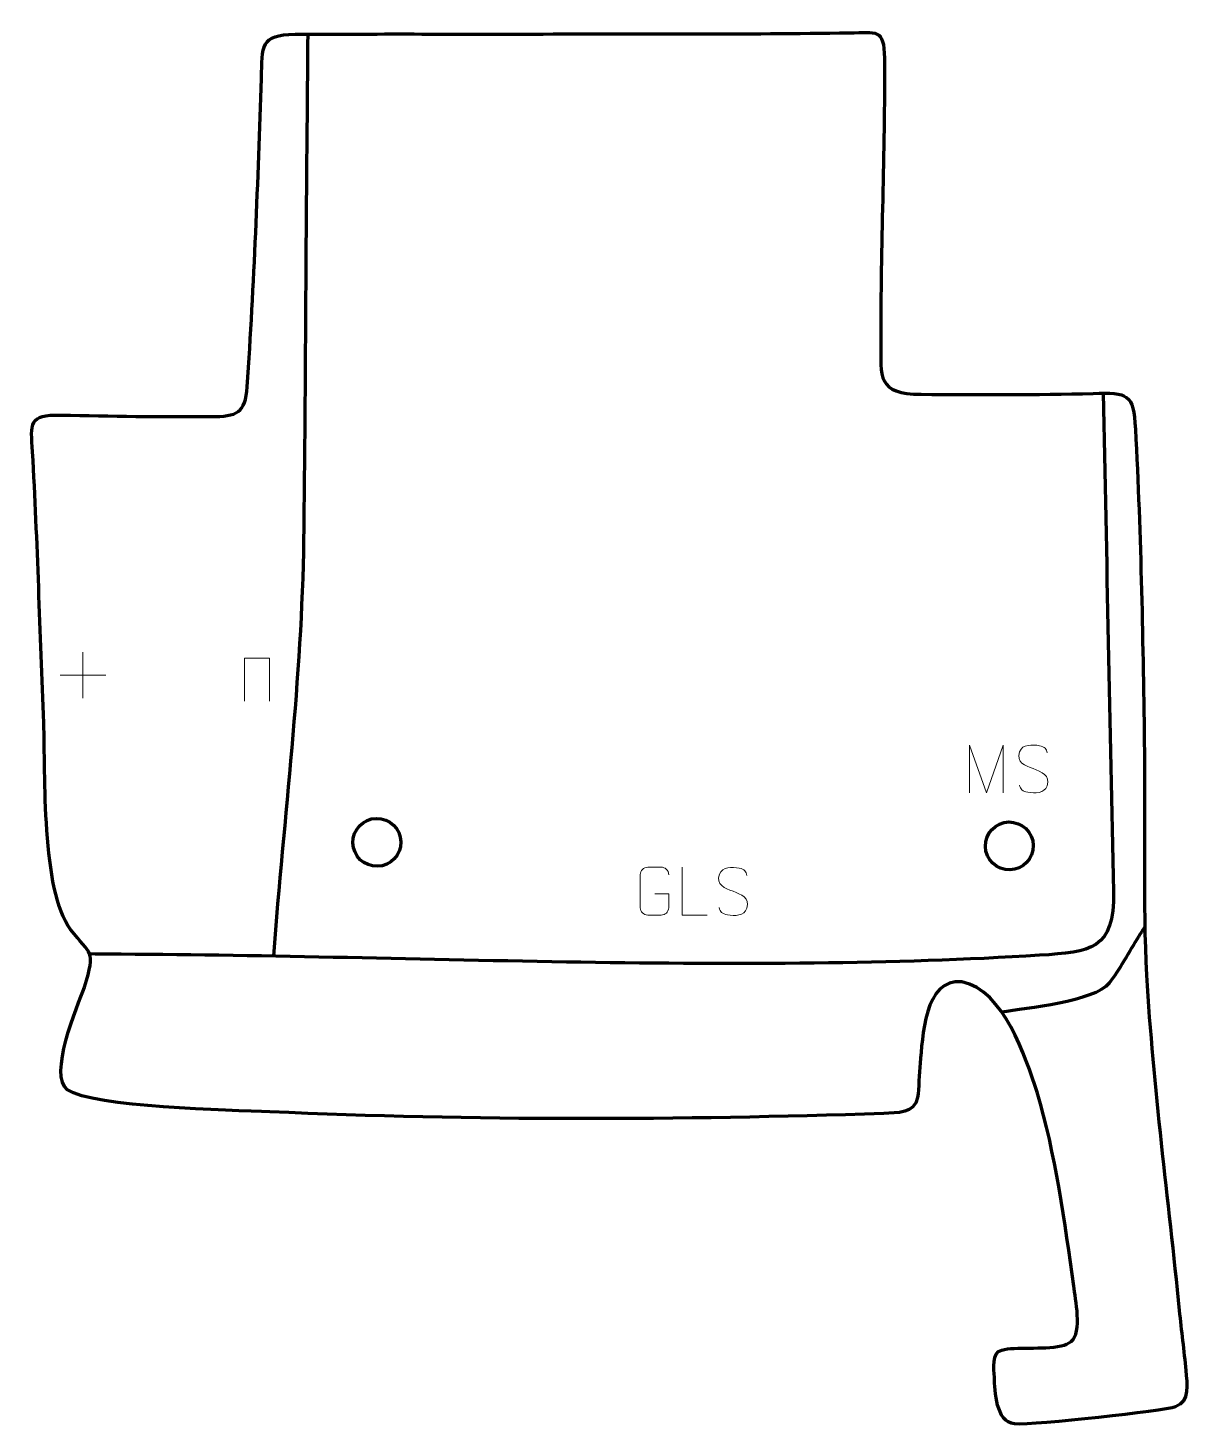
# Model space of a CAD drawing. Header units: millimetres. Extents: x 1079 to 1686, y 111 to 839.
import ezdxf

# ---------------------------------------------------------------- set-up
doc = ezdxf.new("R2010")
doc.units = ezdxf.units.MM
doc.header["$MEASUREMENT"] = 0
doc.layers.add('layer 2', color=7, linetype='Continuous')
doc.layers.add('layer 3', color=7, linetype='Continuous')

msp = doc.modelspace()

# ---------------------------------------------------------------- linework, layer by layer
at = {"layer": 'layer 2', "color": 142, "lineweight": 158}
for points, knots in [([(1225.4501, 836.0479), (1225.2024, 807.1175), (1224.9547, 778.1872), (1224.707, 749.2568), (1224.707, 749.2568), (1224.2033, 690.3995), (1224.076, 631.4986), (1223.2957, 572.6545), (1223.2957, 572.6545), (1222.3354, 500.2635), (1213.0571, 427.5907), (1207.5051, 355.3985)], [0, 0, 0, 0, 0.25, 0.25, 0.25, 0.25, 0.5, 0.5, 0.5, 0.5, 1, 1, 1, 1]), ([(1640.6034, 648.8075), (1642.383, 562.1687), (1643.9199, 475.5427), (1645.9747, 388.9079), (1645.9747, 388.9079), (1646.3216, 358.5652), (1634.3315, 357.3998), (1607.3261, 355.6929), (1607.3261, 355.6929), (1454.9091, 346.0595), (1281.4166, 355.4613), (1128.1225, 356.2031), (1128.1225, 356.2031), (1123.6157, 356.2248), (1119.1093, 356.2944), (1114.6027, 356.3401), (1114.6027, 356.3401), (1114.6027, 356.3401), (1111.5983, 356.3706), (1111.5983, 356.3706)], [0, 0, 0, 0, 0.16666667, 0.16666667, 0.16666667, 0.16666667, 0.33333333, 0.33333333, 0.33333333, 0.33333333, 0.5, 0.5, 0.5, 0.5, 0.66666667, 0.66666667, 0.66666667, 0.66666667, 1, 1, 1, 1]), ([(1587.5704, 326.1799), (1600.3335, 328.2518), (1635.9964, 331.6891), (1643.8124, 341.3539), (1643.8124, 341.3539), (1648.9244, 347.6752), (1654.6473, 358.2788), (1659.1531, 365.5084), (1659.1531, 365.5084), (1660.1941, 367.1542), (1661.2392, 368.7971), (1662.2852, 370.4398)], [0, 0, 0, 0, 0.25, 0.25, 0.25, 0.25, 0.5, 0.5, 0.5, 0.5, 1, 1, 1, 1])]:
    msp.add_open_spline(points, degree=3, knots=knots, dxfattribs=at)
at = {"layer": 'layer 2', "color": 142, "lineweight": 200}
for points in [[(1261.8039, 402.0891), (1268.7059, 402.2381), (1274.1803, 407.954), (1274.0313, 414.8559), (1274.0313, 414.8559), (1273.8824, 421.7578), (1268.1665, 427.2323), (1261.2645, 427.0833), (1261.2645, 427.0833), (1254.3626, 426.9343), (1248.8882, 421.2184), (1249.0371, 414.3165), (1249.0371, 414.3165), (1249.1861, 407.4146), (1254.902, 401.9402), (1261.8039, 402.0891)], [(1591.8566, 400.2141), (1598.7586, 400.3631), (1604.233, 406.079), (1604.084, 412.9809), (1604.084, 412.9809), (1603.9351, 419.8828), (1598.2192, 425.3573), (1591.3172, 425.2083), (1591.3172, 425.2083), (1584.4153, 425.0594), (1578.9409, 419.3434), (1579.0898, 412.4415), (1579.0898, 412.4415), (1579.2388, 405.5396), (1584.9547, 400.0652), (1591.8566, 400.2141)]]:
    msp.add_open_spline(points, degree=3, knots=[0, 0, 0, 0, 0.2, 0.2, 0.2, 0.2, 0.4, 0.4, 0.4, 0.4, 0.6, 0.6, 0.6, 0.6, 1, 1, 1, 1], dxfattribs=at)
at = {"layer": 'layer 3', "color": 242, "lineweight": 158}
msp.add_open_spline([(1524.5058, 676.1485), (1524.2755, 725.3622), (1526.773, 774.3893), (1526.3756, 823.481), (1526.3756, 823.481), (1526.2475, 839.3155), (1522.2232, 836.9751), (1508.1693, 836.774), (1508.1693, 836.774), (1453.3679, 835.9897), (1398.0676, 836.2551), (1343.2209, 836.1455), (1343.2209, 836.1455), (1301.8032, 836.0681), (1260.2826, 836.2985), (1218.8814, 836.0057), (1218.8814, 836.0057), (1200.359, 835.8747), (1201.8753, 829.8988), (1201.3168, 812.9437), (1201.3168, 812.9437), (1199.5471, 759.6718), (1197.5146, 705.3602), (1193.8973, 652.2112), (1193.8973, 652.2112), (1192.95, 638.2946), (1188.5537, 636.751), (1174.8325, 636.628), (1174.8325, 636.628), (1148.7889, 636.4778), (1122.732, 636.8503), (1096.6964, 637.4165), (1096.6964, 637.4165), (1079.4365, 637.7918), (1080.9644, 633.2004), (1081.847, 618.2061), (1081.847, 618.2061), (1084.5422, 571.2854), (1085.7232, 523.8202), (1087.7271, 476.791), (1087.7271, 476.791), (1088.5648, 450.7488), (1086.5149, 389.1756), (1101.6211, 369.2223), (1101.6211, 369.2223), (1112.2164, 355.2272), (1115.0931, 359.3001), (1108.9221, 338.9854), (1108.9221, 338.9854), (1105.2929, 329.2612), (1089.8328, 292.7453), (1100.1494, 285.5198), (1100.1494, 285.5198), (1113.2391, 276.3521), (1185.5578, 274.9491), (1205.6064, 274.0558), (1205.6064, 274.0558), (1311.7645, 269.3084), (1419.8312, 269.6174), (1526.0037, 273.1998), (1526.0037, 273.1998), (1533.1389, 273.5714), (1542.2129, 273.0898), (1543.6718, 281.4889), (1543.6718, 281.4889), (1544.5188, 286.3658), (1544.42, 293.952), (1545.0003, 299.4097), (1545.0003, 299.4097), (1546.2966, 312.4742), (1547.0939, 344.0026), (1566.855, 341.802), (1566.855, 341.802), (1588.8893, 337.4454), (1599.7255, 302.8942), (1606.1803, 284.2427), (1606.1803, 284.2427), (1615.5039, 252.8224), (1620.7318, 215.784), (1625.1551, 183.1613), (1625.1551, 183.1613), (1626.0336, 176.5829), (1629.7567, 159.0561), (1623.8254, 154.3176), (1623.8254, 154.3176), (1622.4407, 153.2112), (1620.6726, 152.4576), (1618.65, 151.9358), (1618.65, 151.9358), (1608.8486, 149.9823), (1594.7109, 151.6931), (1587.671, 149.8273), (1587.671, 149.8273), (1582.2785, 148.3981), (1583.6426, 139.9631), (1583.7974, 135.6968), (1583.7974, 135.6968), (1584.0689, 128.2118), (1584.4407, 112.4332), (1594.3065, 111.2592), (1594.3065, 111.2592), (1605.2578, 110.7019), (1672.2273, 118.0035), (1678.3439, 120.2087), (1678.3439, 120.2087), (1685.9016, 122.9334), (1684.2272, 132.3776), (1683.6538, 139.1299), (1683.6538, 139.1299), (1682.7853, 149.3614), (1681.272, 160.0367), (1680.2544, 170.4046), (1680.2544, 170.4046), (1674.4938, 228.3643), (1666.5981, 287.2033), (1663.1453, 345.2459), (1663.1453, 345.2459), (1661.1879, 383.5534), (1662.5511, 423.0365), (1662.0695, 461.574), (1662.0695, 461.574), (1661.3516, 517.4611), (1660.3535, 574.3257), (1657.3507, 630.112), (1657.3507, 630.112), (1656.3956, 648.7278), (1653.5557, 649.214), (1635.2578, 648.6971), (1635.2578, 648.6971), (1605.7854, 647.8646), (1575.171, 648.0465), (1545.6395, 648.2525), (1545.6395, 648.2525), (1522.442, 648.4142), (1524.5132, 656.9293), (1524.5058, 676.1485)], degree=3, knots=[0, 0, 0, 0, 0.02857143, 0.02857143, 0.02857143, 0.02857143, 0.05714286, 0.05714286, 0.05714286, 0.05714286, 0.08571429, 0.08571429, 0.08571429, 0.08571429, 0.11428571, 0.11428571, 0.11428571, 0.11428571, 0.14285714, 0.14285714, 0.14285714, 0.14285714, 0.17142857, 0.17142857, 0.17142857, 0.17142857, 0.2, 0.2, 0.2, 0.2, 0.22857143, 0.22857143, 0.22857143, 0.22857143, 0.25714286, 0.25714286, 0.25714286, 0.25714286, 0.28571429, 0.28571429, 0.28571429, 0.28571429, 0.31428571, 0.31428571, 0.31428571, 0.31428571, 0.34285714, 0.34285714, 0.34285714, 0.34285714, 0.37142857, 0.37142857, 0.37142857, 0.37142857, 0.4, 0.4, 0.4, 0.4, 0.42857143, 0.42857143, 0.42857143, 0.42857143, 0.45714286, 0.45714286, 0.45714286, 0.45714286, 0.48571429, 0.48571429, 0.48571429, 0.48571429, 0.51428571, 0.51428571, 0.51428571, 0.51428571, 0.54285714, 0.54285714, 0.54285714, 0.54285714, 0.57142857, 0.57142857, 0.57142857, 0.57142857, 0.6, 0.6, 0.6, 0.6, 0.62857143, 0.62857143, 0.62857143, 0.62857143, 0.65714286, 0.65714286, 0.65714286, 0.65714286, 0.68571429, 0.68571429, 0.68571429, 0.68571429, 0.71428571, 0.71428571, 0.71428571, 0.71428571, 0.74285714, 0.74285714, 0.74285714, 0.74285714, 0.77142857, 0.77142857, 0.77142857, 0.77142857, 0.8, 0.8, 0.8, 0.8, 0.82857143, 0.82857143, 0.82857143, 0.82857143, 0.85714286, 0.85714286, 0.85714286, 0.85714286, 0.88571429, 0.88571429, 0.88571429, 0.88571429, 0.91428571, 0.91428571, 0.91428571, 0.91428571, 0.94285714, 0.94285714, 0.94285714, 0.94285714, 1, 1, 1, 1], dxfattribs=at)
at = {"layer": 'layer 3', "color": 250, "lineweight": 9}
for points in [[(1108.17, 513.8462), (1108.17, 513.8462), (1108.17, 489.8683), (1108.17, 489.8683)], [(1096.1811, 501.8572), (1096.1811, 501.8572), (1120.159, 501.8572), (1120.159, 501.8572)]]:
    msp.add_open_spline(points, degree=3, dxfattribs=at)
for points, knots in [([(1192.3726, 488.2635), (1192.3726, 488.2635), (1192.3726, 510.6138), (1192.3726, 510.6138), (1192.3726, 510.6138), (1192.3726, 510.6138), (1205.4909, 510.6138), (1205.4909, 510.6138), (1205.4909, 510.6138), (1205.4909, 510.6138), (1205.4909, 488.2635), (1205.4909, 488.2635)], [0, 0, 0, 0, 0.25, 0.25, 0.25, 0.25, 0.5, 0.5, 0.5, 0.5, 1, 1, 1, 1]), ([(1570.7135, 440.3932), (1570.7135, 440.3932), (1570.7135, 465.3511), (1570.7135, 465.3511), (1570.7135, 465.3511), (1570.7135, 465.3511), (1579.6386, 440.3932), (1579.6386, 440.3932), (1579.6386, 440.3932), (1579.6386, 440.3932), (1588.3985, 465.3506), (1588.3985, 465.3506), (1588.3985, 465.3506), (1588.3985, 465.3506), (1588.3985, 440.3932), (1588.3985, 440.3932)], [0, 0, 0, 0, 0.2, 0.2, 0.2, 0.2, 0.4, 0.4, 0.4, 0.4, 0.6, 0.6, 0.6, 0.6, 1, 1, 1, 1]), ([(1604.1057, 453.0431), (1599.8574, 454.5135), (1594.9493, 456.3093), (1596.9544, 461.8296), (1596.9544, 461.8296), (1598.4579, 465.9695), (1603.6715, 465.581), (1607.2751, 464.9799), (1607.2751, 464.9799), (1610.1357, 464.5027), (1611.0004, 463.2895), (1611.311, 461.2054)], [0, 0, 0, 0, 0.25, 0.25, 0.25, 0.25, 0.5, 0.5, 0.5, 0.5, 1, 1, 1, 1]), ([(1604.1057, 453.043), (1608.1243, 451.3963), (1613.1538, 449.508), (1611.3198, 444.1477), (1611.3198, 444.1477), (1609.86, 439.8813), (1604.9492, 440.138), (1601.2231, 440.6927), (1601.2231, 440.6927), (1598.4731, 441.1025), (1597.2522, 442.316), (1596.8742, 444.4282)], [0, 0, 0, 0, 0.25, 0.25, 0.25, 0.25, 0.5, 0.5, 0.5, 0.5, 1, 1, 1, 1]), ([(1406.6616, 387.6575), (1406.6616, 387.6575), (1413.8297, 387.6575), (1413.8297, 387.6575), (1413.8297, 387.6575), (1413.8297, 387.6575), (1413.8297, 380.4894), (1413.8297, 380.4894), (1413.8297, 380.4894), (1413.69, 378.166), (1412.0128, 376.6864), (1409.865, 376.6756), (1409.865, 376.6756), (1407.5332, 376.676), (1405.2012, 376.676), (1402.8697, 376.6756), (1402.8697, 376.6756), (1400.9448, 376.5702), (1398.9726, 378.4547), (1398.9838, 380.472), (1398.9838, 380.472), (1398.9842, 386.2421), (1398.9842, 392.0118), (1398.9838, 397.7811), (1398.9838, 397.7811), (1398.988, 399.9192), (1400.7348, 401.6384), (1402.8871, 401.625), (1402.8871, 401.625), (1405.2128, 401.625), (1407.5389, 401.625), (1409.865, 401.625), (1409.865, 401.625), (1411.8117, 401.6604), (1413.8031, 400.1689), (1413.8297, 397.7312)], [0, 0, 0, 0, 0.1, 0.1, 0.1, 0.1, 0.2, 0.2, 0.2, 0.2, 0.3, 0.3, 0.3, 0.3, 0.4, 0.4, 0.4, 0.4, 0.5, 0.5, 0.5, 0.5, 0.6, 0.6, 0.6, 0.6, 0.7, 0.7, 0.7, 0.7, 0.8, 0.8, 0.8, 0.8, 1, 1, 1, 1]), ([(1433.8812, 376.6717), (1433.8812, 376.6717), (1420.9321, 376.6717), (1420.9321, 376.6717), (1420.9321, 376.6717), (1420.9321, 376.6717), (1420.9321, 401.6253), (1420.9321, 401.6253)], [0, 0, 0, 0, 0.33333333, 0.33333333, 0.33333333, 0.33333333, 1, 1, 1, 1]), ([(1447.4067, 389.1486), (1443.1584, 390.619), (1438.2503, 392.4148), (1440.2554, 397.9351), (1440.2554, 397.9351), (1441.7589, 402.075), (1446.9725, 401.6865), (1450.5761, 401.0854), (1450.5761, 401.0854), (1453.4367, 400.6082), (1454.3014, 399.395), (1454.612, 397.3109)], [0, 0, 0, 0, 0.25, 0.25, 0.25, 0.25, 0.5, 0.5, 0.5, 0.5, 1, 1, 1, 1]), ([(1447.4067, 389.1485), (1451.4253, 387.5018), (1456.4548, 385.6135), (1454.6208, 380.2532), (1454.6208, 380.2532), (1453.161, 375.9868), (1448.2502, 376.2435), (1444.5241, 376.7982), (1444.5241, 376.7982), (1441.7741, 377.208), (1440.5532, 378.4215), (1440.1752, 380.5337)], [0, 0, 0, 0, 0.25, 0.25, 0.25, 0.25, 0.5, 0.5, 0.5, 0.5, 1, 1, 1, 1])]:
    msp.add_open_spline(points, degree=3, knots=knots, dxfattribs=at)

doc.saveas('drawing.dxf')
